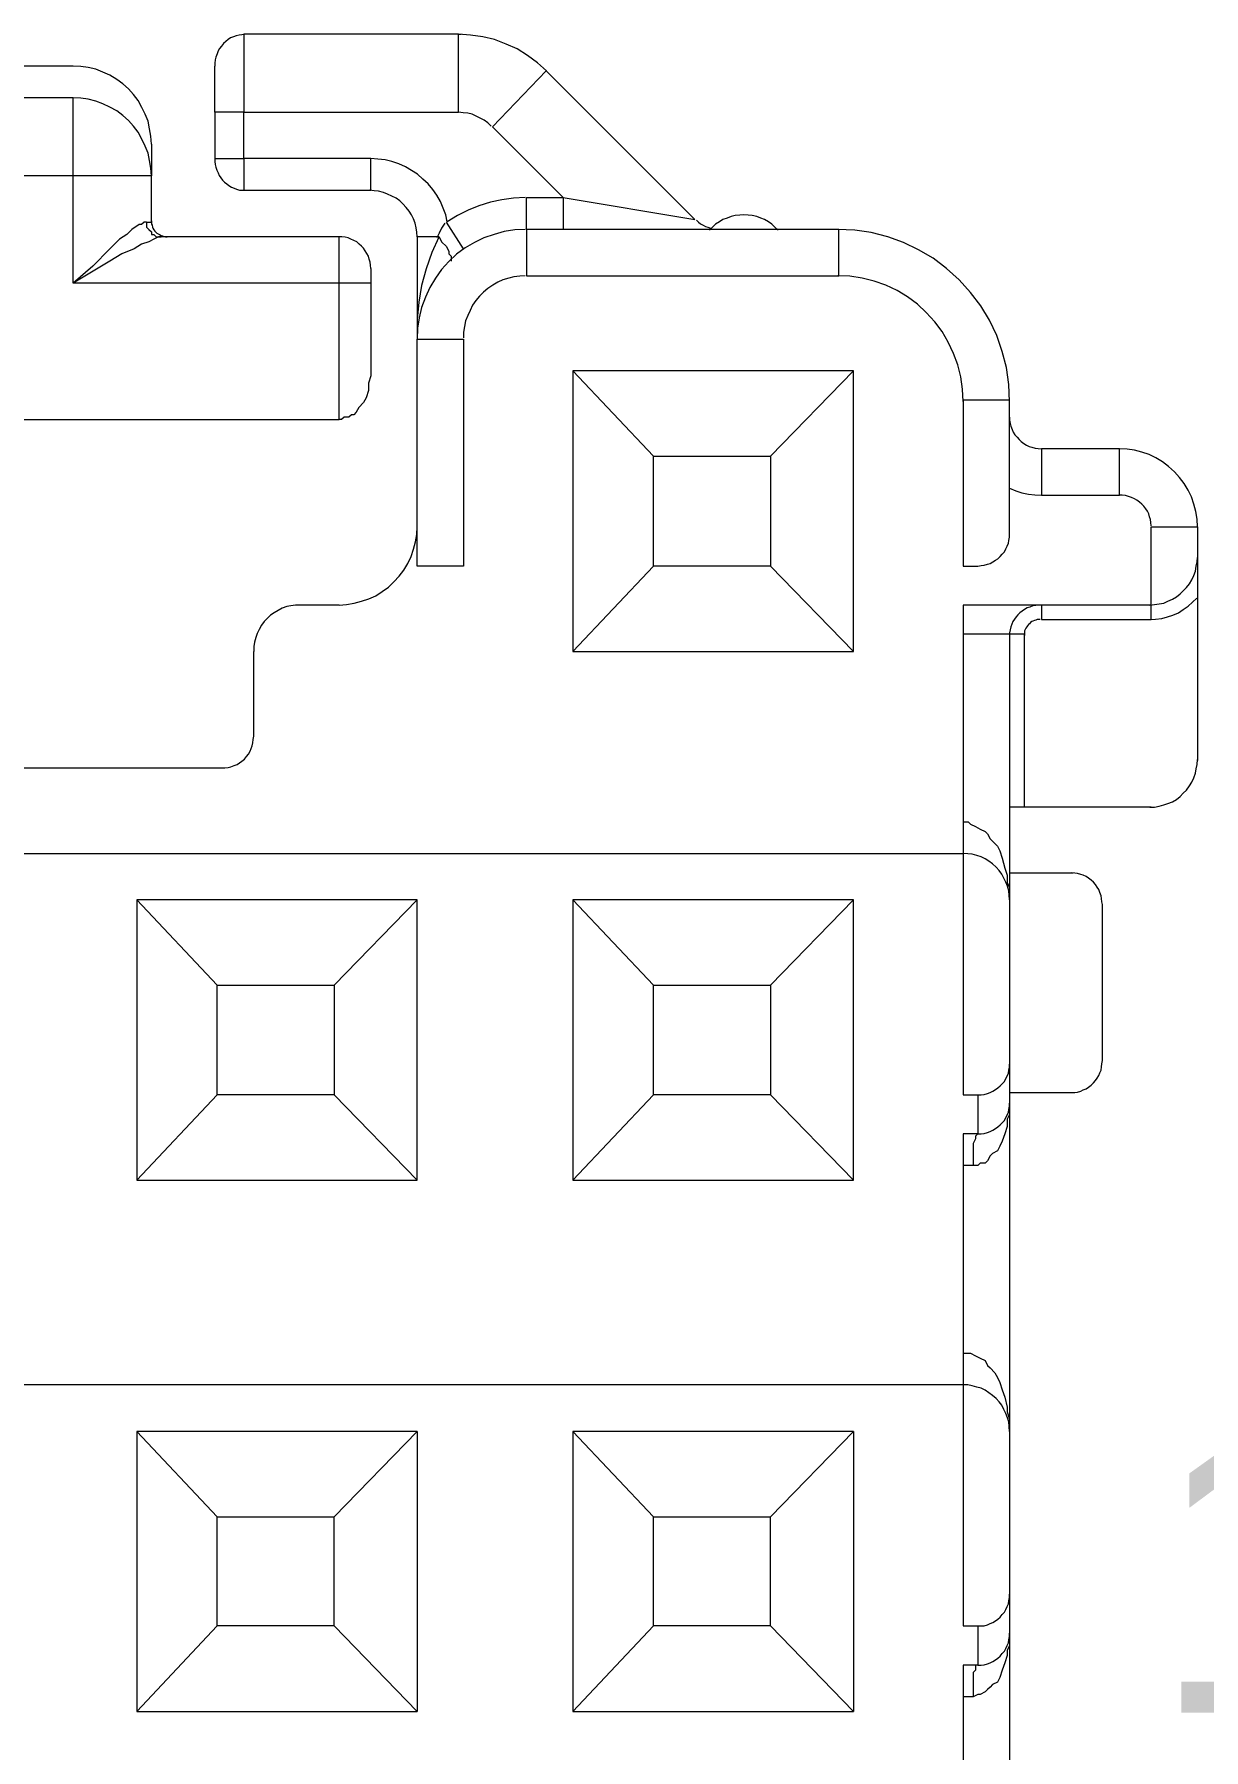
# Model space of a CAD drawing. Header units: inches. Extents: x 47316 to 59086, y 3141 to 11743.
# Drawn here: x 50741.79 to 50749.28, y 5723.37 to 5734.36 of the extents above; entities that cross this region are included whole.
import ezdxf

# ---------------------------------------------------------------- set-up
doc = ezdxf.new("R2010")
doc.units = ezdxf.units.IN
doc.header["$MEASUREMENT"] = 0
doc.styles.add('Arial_Style', font='arial.ttf')

msp = doc.modelspace()

# ---------------------------------------------------------------- linework, layer by layer
at = {"color": 0, "linetype": 'Continuous', "lineweight": 15}
for p, q in [((50742.974, 5734.273), (50742.966, 5734.258)), ((50742.987, 5734.289), (50742.974, 5734.273)), ((50743, 5734.305), (50742.987, 5734.289)), ((50743.013, 5734.318), (50743, 5734.305)), ((50743.029, 5734.331), (50743.013, 5734.318)), ((50743.044, 5734.341), (50743.029, 5734.331)), ((50743.063, 5734.349), (50743.044, 5734.341)), ((50743.081, 5734.354), (50743.063, 5734.349)), ((50743.099, 5734.359), (50743.081, 5734.354)), ((50743.117, 5734.362), (50743.099, 5734.359)), ((50743.138, 5734.365), (50743.117, 5734.362)), ((50744.505, 5734.365), (50743.13, 5734.365)), ((50743.13, 5734.365), (50743.13, 5733.865)), ((50744.581, 5734.359), (50744.505, 5734.365)), ((50744.505, 5733.865), (50744.505, 5734.365)), ((50744.505, 5734.365), (50744.521, 5734.365)), ((50744.659, 5734.349), (50744.581, 5734.359)), ((50744.734, 5734.331), (50744.659, 5734.349)), ((50744.81, 5734.302), (50744.734, 5734.331)), ((50744.88, 5734.271), (50744.81, 5734.302)), ((50744.945, 5734.229), (50744.88, 5734.271)), ((50742.037, 5734.161), (50733.448, 5734.161)), ((50742.086, 5734.159), (50742.037, 5734.161)), ((50742.133, 5734.151), (50742.086, 5734.159)), ((50742.945, 5734.2), (50742.943, 5734.18)), ((50742.943, 5734.18), (50742.943, 5734.161)), ((50742.943, 5733.865), (50742.943, 5734.161)), ((50742.951, 5734.219), (50742.945, 5734.2)), ((50742.958, 5734.24), (50742.951, 5734.219)), ((50742.966, 5734.258), (50742.958, 5734.24)), ((50745.01, 5734.182), (50744.945, 5734.229)), ((50745.068, 5734.13), (50745.01, 5734.182)), ((50742.182, 5734.141), (50742.133, 5734.151)), ((50742.227, 5734.122), (50742.182, 5734.141)), ((50742.271, 5734.102), (50742.227, 5734.122)), ((50742.315, 5734.075), (50742.271, 5734.102)), ((50742.354, 5734.047), (50742.315, 5734.075)), ((50742.391, 5734.016), (50742.354, 5734.047)), ((50745.065, 5734.13), (50744.721, 5733.771)), ((50746.018, 5733.177), (50745.065, 5734.13)), ((50742.037, 5733.958), (50733.448, 5733.958)), ((50742.086, 5733.956), (50742.037, 5733.958)), ((50742.037, 5733.458), (50742.037, 5733.958)), ((50742.133, 5733.948), (50742.086, 5733.956)), ((50742.182, 5733.937), (50742.133, 5733.948)), ((50742.227, 5733.919), (50742.182, 5733.937)), ((50742.422, 5733.979), (50742.391, 5734.016)), ((50742.453, 5733.94), (50742.422, 5733.979)), ((50742.477, 5733.896), (50742.453, 5733.94)), ((50742.271, 5733.898), (50742.227, 5733.919)), ((50742.315, 5733.875), (50742.271, 5733.898)), ((50742.354, 5733.844), (50742.315, 5733.875)), ((50742.391, 5733.812), (50742.354, 5733.844)), ((50742.497, 5733.852), (50742.477, 5733.896)), ((50742.516, 5733.807), (50742.497, 5733.852)), ((50742.943, 5733.865), (50742.943, 5733.568)), ((50743.13, 5733.865), (50742.943, 5733.865)), ((50743.13, 5733.865), (50744.505, 5733.865)), ((50743.13, 5733.568), (50743.13, 5733.865)), ((50744.534, 5733.862), (50744.505, 5733.865)), ((50744.563, 5733.859), (50744.534, 5733.862)), ((50744.591, 5733.852), (50744.563, 5733.859)), ((50744.617, 5733.841), (50744.591, 5733.852)), ((50744.643, 5733.828), (50744.617, 5733.841)), ((50744.669, 5733.815), (50744.643, 5733.828)), ((50742.422, 5733.776), (50742.391, 5733.812)), ((50742.453, 5733.737), (50742.422, 5733.776)), ((50742.477, 5733.693), (50742.453, 5733.737)), ((50742.526, 5733.758), (50742.516, 5733.807)), ((50742.534, 5733.711), (50742.526, 5733.758)), ((50744.693, 5733.797), (50744.669, 5733.815)), ((50744.714, 5733.776), (50744.693, 5733.797)), ((50744.721, 5733.771), (50745.175, 5733.318)), ((50742.497, 5733.648), (50742.477, 5733.693)), ((50742.516, 5733.604), (50742.497, 5733.648)), ((50742.537, 5733.661), (50742.534, 5733.711)), ((50742.537, 5733.661), (50742.537, 5733.458)), ((50742.526, 5733.555), (50742.516, 5733.604)), ((50742.534, 5733.508), (50742.526, 5733.555)), ((50742.537, 5733.458), (50742.534, 5733.508)), ((50742.943, 5733.568), (50742.943, 5733.549)), ((50742.943, 5733.568), (50743.13, 5733.568)), ((50742.943, 5733.549), (50742.945, 5733.531)), ((50742.945, 5733.531), (50742.951, 5733.513)), ((50742.951, 5733.513), (50742.956, 5733.495)), ((50743.13, 5733.568), (50743.13, 5733.365)), ((50743.943, 5733.568), (50743.13, 5733.568)), ((50743.987, 5733.565), (50743.943, 5733.568)), ((50743.943, 5733.365), (50743.943, 5733.568)), ((50744.034, 5733.56), (50743.987, 5733.565)), ((50744.078, 5733.549), (50744.034, 5733.56)), ((50744.122, 5733.534), (50744.078, 5733.549)), ((50744.164, 5733.516), (50744.122, 5733.534)), ((50744.203, 5733.492), (50744.164, 5733.516)), ((50742.037, 5733.458), (50739.24, 5733.458)), ((50742.037, 5732.771), (50742.037, 5733.458)), ((50742.537, 5733.458), (50742.037, 5733.458)), ((50742.537, 5733.161), (50742.537, 5733.458)), ((50742.956, 5733.495), (50742.964, 5733.477)), ((50742.964, 5733.477), (50742.971, 5733.461)), ((50742.971, 5733.461), (50742.982, 5733.445)), ((50742.982, 5733.445), (50742.992, 5733.43)), ((50742.992, 5733.43), (50743.005, 5733.417)), ((50743.005, 5733.417), (50743.021, 5733.406)), ((50743.021, 5733.406), (50743.034, 5733.396)), ((50743.034, 5733.396), (50743.05, 5733.385)), ((50744.242, 5733.469), (50744.203, 5733.492)), ((50744.276, 5733.437), (50744.242, 5733.469)), ((50744.31, 5733.406), (50744.276, 5733.437)), ((50744.339, 5733.37), (50744.31, 5733.406)), ((50743.05, 5733.385), (50743.068, 5733.378)), ((50743.068, 5733.378), (50743.083, 5733.372)), ((50743.083, 5733.372), (50743.102, 5733.367)), ((50743.102, 5733.367), (50743.12, 5733.365)), ((50743.12, 5733.365), (50743.138, 5733.365)), ((50743.13, 5733.365), (50743.943, 5733.365)), ((50743.964, 5733.362), (50743.935, 5733.365)), ((50743.992, 5733.359), (50743.964, 5733.362)), ((50744.023, 5733.352), (50743.992, 5733.359)), ((50744.05, 5733.341), (50744.023, 5733.352)), ((50744.078, 5733.328), (50744.05, 5733.341)), ((50744.104, 5733.315), (50744.078, 5733.328)), ((50744.128, 5733.297), (50744.104, 5733.315)), ((50744.148, 5733.279), (50744.128, 5733.297)), ((50744.169, 5733.255), (50744.148, 5733.279)), ((50744.365, 5733.333), (50744.339, 5733.37)), ((50744.388, 5733.294), (50744.365, 5733.333)), ((50744.406, 5733.25), (50744.388, 5733.294)), ((50744.708, 5733.289), (50744.635, 5733.266)), ((50744.781, 5733.305), (50744.708, 5733.289)), ((50744.857, 5733.315), (50744.781, 5733.305)), ((50744.932, 5733.318), (50744.857, 5733.315)), ((50744.94, 5733.115), (50744.94, 5733.318)), ((50744.94, 5733.318), (50745.175, 5733.318)), ((50745.175, 5733.318), (50746.018, 5733.177)), ((50745.175, 5733.318), (50745.175, 5733.115)), ((50742.537, 5733.169), (50742.537, 5733.159)), ((50744.188, 5733.232), (50744.169, 5733.255)), ((50744.203, 5733.208), (50744.188, 5733.232)), ((50744.216, 5733.182), (50744.203, 5733.208)), ((50744.227, 5733.154), (50744.216, 5733.182)), ((50744.422, 5733.208), (50744.406, 5733.25)), ((50744.432, 5733.164), (50744.422, 5733.208)), ((50744.497, 5733.203), (50744.432, 5733.164)), ((50744.565, 5733.237), (50744.497, 5733.203)), ((50744.635, 5733.266), (50744.565, 5733.237)), ((50746.029, 5733.174), (50746.042, 5733.161)), ((50746.198, 5733.177), (50746.175, 5733.164)), ((50746.224, 5733.187), (50746.198, 5733.177)), ((50746.25, 5733.198), (50746.224, 5733.187)), ((50746.276, 5733.203), (50746.25, 5733.198)), ((50746.305, 5733.206), (50746.276, 5733.203)), ((50746.331, 5733.208), (50746.305, 5733.206)), ((50746.359, 5733.206), (50746.331, 5733.208)), ((50746.385, 5733.203), (50746.359, 5733.206)), ((50746.414, 5733.198), (50746.385, 5733.203)), ((50746.44, 5733.187), (50746.414, 5733.198)), ((50746.464, 5733.177), (50746.44, 5733.187)), ((50746.49, 5733.164), (50746.464, 5733.177)), ((50742.38, 5733.083), (50742.333, 5733.052)), ((50742.412, 5733.115), (50742.38, 5733.083)), ((50742.458, 5733.146), (50742.412, 5733.115)), ((50742.474, 5733.146), (50742.458, 5733.146)), ((50742.49, 5733.161), (50742.474, 5733.146)), ((50742.505, 5733.161), (50742.49, 5733.161)), ((50742.505, 5733.161), (50742.505, 5733.146)), ((50742.505, 5733.161), (50742.537, 5733.161)), ((50742.505, 5733.146), (50742.505, 5733.13)), ((50742.505, 5733.13), (50742.521, 5733.115)), ((50742.521, 5733.115), (50742.537, 5733.099)), ((50742.537, 5733.159), (50742.539, 5733.148)), ((50742.537, 5733.099), (50742.537, 5733.083)), ((50742.537, 5733.083), (50742.552, 5733.083)), ((50742.539, 5733.148), (50742.542, 5733.141)), ((50742.542, 5733.141), (50742.544, 5733.13)), ((50742.544, 5733.13), (50742.547, 5733.122)), ((50742.547, 5733.122), (50742.552, 5733.112)), ((50742.552, 5733.112), (50742.56, 5733.104)), ((50742.552, 5733.083), (50742.568, 5733.068)), ((50742.583, 5733.068), (50742.552, 5733.052)), ((50742.56, 5733.104), (50742.565, 5733.096)), ((50742.565, 5733.096), (50742.573, 5733.091)), ((50742.568, 5733.068), (50742.583, 5733.068)), ((50742.573, 5733.091), (50742.581, 5733.086)), ((50742.581, 5733.086), (50742.589, 5733.081)), ((50742.599, 5733.068), (50742.583, 5733.068)), ((50742.583, 5733.068), (50742.599, 5733.068)), ((50742.589, 5733.081), (50742.599, 5733.075)), ((50742.599, 5733.075), (50742.609, 5733.073)), ((50743.74, 5733.068), (50742.599, 5733.068)), ((50742.609, 5733.073), (50742.617, 5733.07)), ((50742.617, 5733.07), (50742.628, 5733.068)), ((50742.628, 5733.068), (50742.638, 5733.068)), ((50743.758, 5733.068), (50743.74, 5733.068)), ((50743.74, 5732.771), (50743.74, 5733.068)), ((50743.779, 5733.065), (50743.758, 5733.068)), ((50743.797, 5733.06), (50743.779, 5733.065)), ((50743.815, 5733.052), (50743.797, 5733.06)), ((50744.232, 5733.125), (50744.227, 5733.154)), ((50744.237, 5733.096), (50744.232, 5733.125)), ((50744.24, 5733.068), (50744.237, 5733.096)), ((50744.38, 5733.068), (50744.24, 5733.068)), ((50744.24, 5733.068), (50744.24, 5732.411)), ((50744.378, 5733.065), (50744.333, 5732.966)), ((50744.38, 5733.091), (50744.365, 5733.06)), ((50744.396, 5733.122), (50744.38, 5733.091)), ((50744.38, 5733.068), (50744.396, 5733.036)), ((50744.417, 5733.154), (50744.396, 5733.122)), ((50744.537, 5732.99), (50744.427, 5733.161)), ((50744.667, 5733.06), (50744.607, 5733.031)), ((50744.732, 5733.083), (50744.667, 5733.06)), ((50744.797, 5733.102), (50744.732, 5733.083)), ((50744.865, 5733.112), (50744.797, 5733.102)), ((50744.932, 5733.115), (50744.865, 5733.112)), ((50744.94, 5733.115), (50744.94, 5732.818)), ((50746.94, 5733.115), (50744.94, 5733.115)), ((50746.042, 5733.161), (50746.055, 5733.151)), ((50746.055, 5733.151), (50746.07, 5733.141)), ((50746.07, 5733.141), (50746.086, 5733.133)), ((50746.086, 5733.133), (50746.102, 5733.128)), ((50746.102, 5733.128), (50746.117, 5733.122)), ((50746.13, 5733.13), (50746.112, 5733.109)), ((50746.151, 5733.148), (50746.13, 5733.13)), ((50746.175, 5733.164), (50746.151, 5733.148)), ((50746.51, 5733.148), (50746.49, 5733.164)), ((50746.531, 5733.13), (50746.51, 5733.148)), ((50746.552, 5733.109), (50746.531, 5733.13)), ((50747.042, 5733.109), (50746.932, 5733.115)), ((50746.94, 5732.818), (50746.94, 5733.115)), ((50747.148, 5733.094), (50747.042, 5733.109)), ((50747.253, 5733.068), (50747.148, 5733.094)), ((50747.354, 5733.031), (50747.253, 5733.068)), ((50742.271, 5732.99), (50742.162, 5732.88)), ((50742.333, 5733.052), (50742.271, 5732.99)), ((50742.349, 5732.958), (50742.271, 5732.911)), ((50742.427, 5732.99), (50742.349, 5732.958)), ((50742.474, 5733.021), (50742.427, 5732.99)), ((50742.521, 5733.036), (50742.474, 5733.021)), ((50742.552, 5733.052), (50742.521, 5733.036)), ((50743.833, 5733.044), (50743.815, 5733.052)), ((50743.852, 5733.034), (50743.833, 5733.044)), ((50743.867, 5733.021), (50743.852, 5733.034)), ((50743.883, 5733.008), (50743.867, 5733.021)), ((50743.896, 5732.995), (50743.883, 5733.008)), ((50743.906, 5732.977), (50743.896, 5732.995)), ((50743.917, 5732.961), (50743.906, 5732.977)), ((50743.927, 5732.943), (50743.917, 5732.961)), ((50744.333, 5732.966), (50744.297, 5732.862)), ((50744.396, 5733.036), (50744.427, 5733.005)), ((50744.427, 5733.005), (50744.443, 5732.974)), ((50744.443, 5732.974), (50744.443, 5732.958)), ((50744.443, 5732.958), (50744.458, 5732.943)), ((50744.492, 5732.956), (50744.443, 5732.909)), ((50744.547, 5732.997), (50744.492, 5732.956)), ((50744.607, 5733.031), (50744.547, 5732.997)), ((50747.451, 5732.984), (50747.354, 5733.031)), ((50747.544, 5732.93), (50747.451, 5732.984)), ((50742.271, 5732.911), (50742.037, 5732.771)), ((50742.162, 5732.88), (50742.037, 5732.771)), ((50743.932, 5732.924), (50743.927, 5732.943)), ((50743.938, 5732.904), (50743.932, 5732.924)), ((50743.94, 5732.885), (50743.938, 5732.904)), ((50743.943, 5732.865), (50743.94, 5732.885)), ((50743.943, 5732.865), (50743.943, 5732.771)), ((50744.297, 5732.862), (50744.268, 5732.755)), ((50744.396, 5732.857), (50744.357, 5732.802)), ((50744.443, 5732.909), (50744.396, 5732.857)), ((50744.458, 5732.943), (50744.458, 5732.927)), ((50744.458, 5732.927), (50744.458, 5732.911)), ((50747.63, 5732.865), (50747.544, 5732.93)), ((50747.711, 5732.792), (50747.63, 5732.865)), ((50743.74, 5732.771), (50742.037, 5732.771)), ((50743.943, 5732.771), (50743.74, 5732.771)), ((50743.74, 5731.896), (50743.74, 5732.771)), ((50743.943, 5732.771), (50743.943, 5732.177)), ((50744.268, 5732.755), (50744.25, 5732.648)), ((50744.32, 5732.742), (50744.292, 5732.68)), ((50744.357, 5732.802), (50744.32, 5732.742)), ((50744.693, 5732.737), (50744.664, 5732.713)), ((50744.724, 5732.758), (50744.693, 5732.737)), ((50744.755, 5732.776), (50744.724, 5732.758)), ((50744.789, 5732.792), (50744.755, 5732.776)), ((50744.826, 5732.802), (50744.789, 5732.792)), ((50744.859, 5732.81), (50744.826, 5732.802)), ((50744.896, 5732.815), (50744.859, 5732.81)), ((50744.932, 5732.818), (50744.896, 5732.815)), ((50744.94, 5732.818), (50746.94, 5732.818)), ((50747.01, 5732.815), (50746.932, 5732.818)), ((50747.089, 5732.802), (50747.01, 5732.815)), ((50747.167, 5732.784), (50747.089, 5732.802)), ((50747.24, 5732.758), (50747.167, 5732.784)), ((50747.313, 5732.724), (50747.24, 5732.758)), ((50747.784, 5732.711), (50747.711, 5732.792)), ((50744.25, 5732.648), (50744.24, 5732.539)), ((50744.292, 5732.68), (50744.268, 5732.615)), ((50744.594, 5732.63), (50744.578, 5732.596)), ((50744.615, 5732.659), (50744.594, 5732.63)), ((50744.638, 5732.687), (50744.615, 5732.659)), ((50744.664, 5732.713), (50744.638, 5732.687)), ((50747.38, 5732.682), (50747.313, 5732.724)), ((50747.443, 5732.635), (50747.38, 5732.682)), ((50747.5, 5732.583), (50747.443, 5732.635)), ((50747.849, 5732.625), (50747.784, 5732.711)), ((50747.904, 5732.534), (50747.849, 5732.625)), ((50744.253, 5732.549), (50744.242, 5732.482)), ((50744.268, 5732.615), (50744.253, 5732.549)), ((50744.55, 5732.529), (50744.542, 5732.492)), ((50744.563, 5732.562), (50744.55, 5732.529)), ((50744.578, 5732.596), (50744.563, 5732.562)), ((50747.555, 5732.523), (50747.5, 5732.583)), ((50747.602, 5732.461), (50747.555, 5732.523)), ((50747.951, 5732.435), (50747.904, 5732.534)), ((50744.242, 5732.482), (50744.24, 5732.411)), ((50744.24, 5732.411), (50744.537, 5732.411)), ((50744.24, 5730.958), (50744.24, 5732.411)), ((50744.542, 5732.492), (50744.537, 5732.456)), ((50744.537, 5732.456), (50744.537, 5732.419)), ((50744.537, 5732.411), (50744.537, 5730.958)), ((50747.641, 5732.393), (50747.602, 5732.461)), ((50747.987, 5732.333), (50747.951, 5732.435)), ((50747.675, 5732.32), (50747.641, 5732.393)), ((50747.703, 5732.247), (50747.675, 5732.32)), ((50748.013, 5732.229), (50747.987, 5732.333)), ((50747.034, 5732.208), (50745.237, 5732.208)), ((50745.237, 5732.208), (50745.753, 5731.661)), ((50745.237, 5732.208), (50745.237, 5730.411)), ((50747.034, 5732.208), (50746.503, 5731.661)), ((50747.034, 5730.411), (50747.034, 5732.208)), ((50747.721, 5732.169), (50747.703, 5732.247)), ((50748.029, 5732.122), (50748.013, 5732.229)), ((50743.927, 5732.083), (50743.912, 5732.036)), ((50743.943, 5732.177), (50743.927, 5732.13)), ((50743.927, 5732.13), (50743.927, 5732.083)), ((50747.732, 5732.091), (50747.721, 5732.169)), ((50747.737, 5732.013), (50747.732, 5732.091)), ((50748.034, 5732.013), (50748.029, 5732.122)), ((50743.865, 5731.974), (50743.849, 5731.943)), ((50743.896, 5732.005), (50743.865, 5731.974)), ((50743.912, 5732.036), (50743.896, 5732.005)), ((50748.034, 5732.021), (50747.737, 5732.021)), ((50747.737, 5732.021), (50747.737, 5730.958)), ((50748.034, 5731.161), (50748.034, 5732.021)), ((50740.583, 5731.896), (50743.74, 5731.896)), ((50743.755, 5731.896), (50743.74, 5731.896)), ((50743.771, 5731.911), (50743.755, 5731.896)), ((50743.802, 5731.911), (50743.771, 5731.911)), ((50743.818, 5731.927), (50743.802, 5731.911)), ((50743.833, 5731.927), (50743.818, 5731.927)), ((50743.849, 5731.943), (50743.833, 5731.927)), ((50748.034, 5731.911), (50748.034, 5731.893)), ((50748.034, 5731.893), (50748.037, 5731.872)), ((50748.037, 5731.872), (50748.042, 5731.854)), ((50748.042, 5731.854), (50748.05, 5731.833)), ((50748.05, 5731.833), (50748.057, 5731.815)), ((50748.057, 5731.815), (50748.068, 5731.799)), ((50748.068, 5731.799), (50748.081, 5731.784)), ((50748.081, 5731.784), (50748.094, 5731.768)), ((50748.094, 5731.768), (50748.107, 5731.755)), ((50748.107, 5731.755), (50748.125, 5731.742)), ((50748.125, 5731.742), (50748.141, 5731.732)), ((50745.753, 5731.661), (50746.503, 5731.661)), ((50745.753, 5730.958), (50745.753, 5731.661)), ((50746.503, 5731.661), (50746.503, 5730.958)), ((50748.141, 5731.732), (50748.159, 5731.724)), ((50748.159, 5731.724), (50748.177, 5731.719)), ((50748.177, 5731.719), (50748.198, 5731.713)), ((50748.198, 5731.713), (50748.216, 5731.711)), ((50748.216, 5731.711), (50748.237, 5731.708)), ((50748.237, 5731.708), (50748.237, 5731.411)), ((50748.737, 5731.708), (50748.237, 5731.708)), ((50748.787, 5731.706), (50748.737, 5731.708)), ((50748.737, 5731.411), (50748.737, 5731.708)), ((50748.833, 5731.7), (50748.787, 5731.706)), ((50748.88, 5731.687), (50748.833, 5731.7)), ((50748.927, 5731.672), (50748.88, 5731.687)), ((50748.971, 5731.651), (50748.927, 5731.672)), ((50749.013, 5731.625), (50748.971, 5731.651)), ((50749.052, 5731.596), (50749.013, 5731.625)), ((50749.089, 5731.562), (50749.052, 5731.596)), ((50749.122, 5731.526), (50749.089, 5731.562)), ((50749.151, 5731.487), (50749.122, 5731.526)), ((50748.034, 5731.456), (50748.073, 5731.44)), ((50748.073, 5731.44), (50748.112, 5731.427)), ((50748.112, 5731.427), (50748.154, 5731.419)), ((50748.154, 5731.419), (50748.195, 5731.414)), ((50748.195, 5731.414), (50748.237, 5731.411)), ((50748.237, 5731.411), (50748.737, 5731.411)), ((50748.755, 5731.411), (50748.737, 5731.411)), ((50748.776, 5731.409), (50748.755, 5731.411)), ((50748.794, 5731.404), (50748.776, 5731.409)), ((50749.177, 5731.445), (50749.151, 5731.487)), ((50749.198, 5731.401), (50749.177, 5731.445)), ((50748.815, 5731.398), (50748.794, 5731.404)), ((50748.833, 5731.388), (50748.815, 5731.398)), ((50748.849, 5731.38), (50748.833, 5731.388)), ((50748.865, 5731.367), (50748.849, 5731.38)), ((50748.88, 5731.354), (50748.865, 5731.367)), ((50748.893, 5731.341), (50748.88, 5731.354)), ((50748.906, 5731.325), (50748.893, 5731.341)), ((50748.917, 5731.31), (50748.906, 5731.325)), ((50748.925, 5731.292), (50748.917, 5731.31)), ((50749.214, 5731.354), (50749.198, 5731.401)), ((50749.227, 5731.307), (50749.214, 5731.354)), ((50749.234, 5731.258), (50749.227, 5731.307)), ((50744.237, 5731.161), (50744.24, 5731.208)), ((50748.93, 5731.273), (50748.925, 5731.292)), ((50748.935, 5731.255), (50748.93, 5731.273)), ((50748.938, 5731.237), (50748.935, 5731.255)), ((50748.94, 5731.216), (50748.938, 5731.237)), ((50748.94, 5730.615), (50748.94, 5731.208)), ((50748.94, 5731.208), (50749.237, 5731.208)), ((50749.237, 5731.208), (50749.234, 5731.258)), ((50749.237, 5731.208), (50749.237, 5729.711)), ((50744.216, 5731.065), (50744.229, 5731.112)), ((50744.229, 5731.112), (50744.237, 5731.161)), ((50748.01, 5731.068), (50748.018, 5731.086)), ((50748.018, 5731.086), (50748.026, 5731.104)), ((50748.026, 5731.104), (50748.029, 5731.122)), ((50748.029, 5731.122), (50748.034, 5731.143)), ((50748.034, 5731.143), (50748.034, 5731.161)), ((50744.154, 5730.932), (50744.18, 5730.974)), ((50744.18, 5730.974), (50744.201, 5731.018)), ((50744.201, 5731.018), (50744.216, 5731.065)), ((50747.87, 5730.963), (50747.891, 5730.969)), ((50747.891, 5730.969), (50747.909, 5730.974)), ((50747.909, 5730.974), (50747.927, 5730.984)), ((50747.927, 5730.984), (50747.943, 5730.995)), ((50747.943, 5730.995), (50747.958, 5731.005)), ((50747.958, 5731.005), (50747.974, 5731.018)), ((50747.974, 5731.018), (50747.987, 5731.034)), ((50747.987, 5731.034), (50748, 5731.049)), ((50748, 5731.049), (50748.01, 5731.068)), ((50749.229, 5730.956), (50749.234, 5730.984)), ((50749.234, 5730.984), (50749.237, 5731.013)), ((50744.091, 5730.857), (50744.125, 5730.893)), ((50744.125, 5730.893), (50744.154, 5730.932)), ((50744.537, 5730.958), (50744.24, 5730.958)), ((50745.753, 5730.958), (50745.237, 5730.411)), ((50746.503, 5730.958), (50745.753, 5730.958)), ((50746.503, 5730.958), (50747.034, 5730.411)), ((50747.737, 5730.958), (50747.831, 5730.958)), ((50747.831, 5730.958), (50747.852, 5730.961)), ((50747.852, 5730.961), (50747.87, 5730.963)), ((50749.185, 5730.844), (50749.201, 5730.87)), ((50749.201, 5730.87), (50749.214, 5730.898)), ((50749.214, 5730.898), (50749.224, 5730.924)), ((50749.224, 5730.924), (50749.229, 5730.956)), ((50743.93, 5730.747), (50743.974, 5730.768)), ((50743.974, 5730.768), (50744.016, 5730.794)), ((50744.016, 5730.794), (50744.055, 5730.823)), ((50744.055, 5730.823), (50744.091, 5730.857)), ((50749.076, 5730.745), (50749.102, 5730.76)), ((50749.102, 5730.76), (50749.125, 5730.779)), ((50749.125, 5730.779), (50749.146, 5730.799)), ((50749.146, 5730.799), (50749.167, 5730.82)), ((50749.167, 5730.82), (50749.185, 5730.844)), ((50749.206, 5730.727), (50749.232, 5730.753)), ((50743.3, 5730.643), (50743.279, 5730.622)), ((50743.323, 5730.659), (50743.3, 5730.643)), ((50743.349, 5730.674), (50743.323, 5730.659)), ((50743.375, 5730.687), (50743.349, 5730.674)), ((50743.404, 5730.698), (50743.375, 5730.687)), ((50743.43, 5730.703), (50743.404, 5730.698)), ((50743.461, 5730.708), (50743.43, 5730.703)), ((50743.49, 5730.708), (50743.461, 5730.708)), ((50743.74, 5730.708), (50743.49, 5730.708)), ((50743.74, 5730.708), (50743.787, 5730.711)), ((50743.787, 5730.711), (50743.836, 5730.719)), ((50743.836, 5730.719), (50743.883, 5730.732)), ((50743.883, 5730.732), (50743.93, 5730.747)), ((50748.94, 5730.708), (50747.737, 5730.708)), ((50747.737, 5730.708), (50747.737, 5727.57)), ((50748.086, 5730.646), (50748.076, 5730.633)), ((50748.099, 5730.659), (50748.086, 5730.646)), ((50748.115, 5730.669), (50748.099, 5730.659)), ((50748.13, 5730.68), (50748.115, 5730.669)), ((50748.146, 5730.69), (50748.13, 5730.68)), ((50748.164, 5730.695), (50748.146, 5730.69)), ((50748.182, 5730.703), (50748.164, 5730.695)), ((50748.201, 5730.706), (50748.182, 5730.703)), ((50748.219, 5730.708), (50748.201, 5730.706)), ((50748.237, 5730.708), (50748.219, 5730.708)), ((50748.237, 5730.708), (50748.237, 5730.615)), ((50748.932, 5730.708), (50748.961, 5730.711)), ((50748.961, 5730.711), (50748.992, 5730.716)), ((50748.992, 5730.716), (50749.021, 5730.721)), ((50749.021, 5730.721), (50749.047, 5730.732)), ((50749.044, 5730.633), (50749.078, 5730.643)), ((50749.047, 5730.732), (50749.076, 5730.745)), ((50749.078, 5730.643), (50749.115, 5730.659)), ((50749.115, 5730.659), (50749.146, 5730.68)), ((50749.146, 5730.68), (50749.177, 5730.7)), ((50749.177, 5730.7), (50749.206, 5730.727)), ((50743.227, 5730.552), (50743.214, 5730.526)), ((50743.242, 5730.578), (50743.227, 5730.552)), ((50743.26, 5730.602), (50743.242, 5730.578)), ((50743.279, 5730.622), (50743.26, 5730.602)), ((50748.037, 5730.549), (50748.034, 5730.531)), ((50748.034, 5730.531), (50748.034, 5730.513)), ((50748.042, 5730.568), (50748.037, 5730.549)), ((50748.047, 5730.586), (50748.042, 5730.568)), ((50748.055, 5730.602), (50748.047, 5730.586)), ((50748.065, 5730.617), (50748.055, 5730.602)), ((50748.076, 5730.633), (50748.065, 5730.617)), ((50748.13, 5730.534), (50748.128, 5730.523)), ((50748.133, 5730.552), (50748.13, 5730.542)), ((50748.13, 5730.542), (50748.13, 5730.534)), ((50748.138, 5730.56), (50748.133, 5730.552)), ((50748.143, 5730.568), (50748.138, 5730.56)), ((50748.148, 5730.575), (50748.143, 5730.568)), ((50748.154, 5730.583), (50748.148, 5730.575)), ((50748.162, 5730.588), (50748.154, 5730.583)), ((50748.167, 5730.596), (50748.162, 5730.588)), ((50748.175, 5730.602), (50748.167, 5730.596)), ((50748.182, 5730.604), (50748.175, 5730.602)), ((50748.193, 5730.609), (50748.182, 5730.604)), ((50748.201, 5730.612), (50748.193, 5730.609)), ((50748.211, 5730.615), (50748.201, 5730.612)), ((50748.219, 5730.615), (50748.211, 5730.615)), ((50748.229, 5730.615), (50748.219, 5730.615)), ((50748.237, 5730.615), (50748.94, 5730.615)), ((50748.932, 5730.615), (50748.969, 5730.617)), ((50748.969, 5730.617), (50749.008, 5730.622)), ((50749.008, 5730.622), (50749.044, 5730.633)), ((50743.198, 5730.471), (50743.193, 5730.443)), ((50743.193, 5730.443), (50743.193, 5730.411)), ((50743.206, 5730.5), (50743.198, 5730.471)), ((50743.214, 5730.526), (50743.206, 5730.5)), ((50748.034, 5730.521), (50747.737, 5730.521)), ((50748.128, 5730.521), (50748.034, 5730.521)), ((50748.034, 5730.521), (50748.034, 5719.901)), ((50748.128, 5730.523), (50748.128, 5730.513)), ((50748.128, 5729.414), (50748.128, 5730.521)), ((50743.193, 5729.867), (50743.193, 5730.411)), ((50745.237, 5730.411), (50747.034, 5730.411)), ((50743.159, 5729.753), (50743.169, 5729.771)), ((50743.169, 5729.771), (50743.177, 5729.789)), ((50743.177, 5729.789), (50743.182, 5729.807)), ((50743.182, 5729.807), (50743.188, 5729.825)), ((50743.188, 5729.825), (50743.19, 5729.846)), ((50743.19, 5729.846), (50743.193, 5729.867)), ((50732.495, 5729.664), (50742.99, 5729.664)), ((50742.99, 5729.664), (50743.008, 5729.664)), ((50743.008, 5729.664), (50743.029, 5729.667)), ((50743.029, 5729.667), (50743.047, 5729.672)), ((50743.047, 5729.672), (50743.068, 5729.68)), ((50743.068, 5729.68), (50743.086, 5729.687)), ((50743.086, 5729.687), (50743.102, 5729.698)), ((50743.102, 5729.698), (50743.117, 5729.708)), ((50743.117, 5729.708), (50743.133, 5729.721)), ((50743.133, 5729.721), (50743.146, 5729.737)), ((50743.146, 5729.737), (50743.159, 5729.753)), ((50749.224, 5729.63), (50749.229, 5729.659)), ((50749.224, 5729.63), (50749.229, 5729.659)), ((50749.229, 5729.659), (50749.234, 5729.687)), ((50749.229, 5729.659), (50749.234, 5729.687)), ((50749.234, 5729.687), (50749.237, 5729.719)), ((50749.234, 5729.687), (50749.237, 5729.719)), ((50749.167, 5729.523), (50749.185, 5729.549)), ((50749.167, 5729.523), (50749.185, 5729.549)), ((50749.185, 5729.549), (50749.201, 5729.573)), ((50749.185, 5729.549), (50749.201, 5729.573)), ((50749.201, 5729.573), (50749.214, 5729.602)), ((50749.201, 5729.573), (50749.214, 5729.602)), ((50749.214, 5729.602), (50749.224, 5729.63)), ((50749.214, 5729.602), (50749.224, 5729.63)), ((50749.021, 5729.427), (50749.047, 5729.437)), ((50749.021, 5729.427), (50749.047, 5729.437)), ((50749.047, 5729.437), (50749.076, 5729.448)), ((50749.047, 5729.437), (50749.076, 5729.448)), ((50749.076, 5729.448), (50749.102, 5729.463)), ((50749.076, 5729.448), (50749.102, 5729.463)), ((50749.102, 5729.463), (50749.125, 5729.482)), ((50749.102, 5729.463), (50749.125, 5729.482)), ((50749.125, 5729.482), (50749.146, 5729.503)), ((50749.125, 5729.482), (50749.146, 5729.503)), ((50749.146, 5729.503), (50749.167, 5729.523)), ((50749.146, 5729.503), (50749.167, 5729.523)), ((50747.737, 5729.32), (50747.768, 5729.32)), ((50747.768, 5729.32), (50747.784, 5729.305)), ((50748.128, 5729.414), (50748.034, 5729.414)), ((50748.94, 5729.414), (50748.128, 5729.414)), ((50748.932, 5729.414), (50748.961, 5729.414)), ((50748.932, 5729.414), (50748.961, 5729.414)), ((50748.961, 5729.414), (50748.992, 5729.419)), ((50748.961, 5729.414), (50748.992, 5729.419)), ((50748.992, 5729.419), (50749.021, 5729.427)), ((50748.992, 5729.419), (50749.021, 5729.427)), ((50747.784, 5729.305), (50747.815, 5729.289)), ((50747.815, 5729.289), (50747.846, 5729.273)), ((50747.846, 5729.273), (50747.878, 5729.258)), ((50747.878, 5729.258), (50747.893, 5729.242)), ((50747.893, 5729.242), (50747.909, 5729.211)), ((50747.909, 5729.211), (50747.94, 5729.18)), ((50727.747, 5729.117), (50747.737, 5729.117)), ((50747.766, 5729.115), (50747.737, 5729.117)), ((50747.794, 5729.112), (50747.766, 5729.115)), ((50747.823, 5729.104), (50747.794, 5729.112)), ((50747.852, 5729.094), (50747.823, 5729.104)), ((50747.94, 5729.18), (50747.956, 5729.164)), ((50747.956, 5729.164), (50747.971, 5729.133)), ((50747.971, 5729.133), (50747.987, 5729.086)), ((50747.878, 5729.081), (50747.852, 5729.094)), ((50747.901, 5729.068), (50747.878, 5729.081)), ((50747.925, 5729.049), (50747.901, 5729.068)), ((50747.948, 5729.029), (50747.925, 5729.049)), ((50747.966, 5729.008), (50747.948, 5729.029)), ((50747.984, 5728.984), (50747.966, 5729.008)), ((50747.987, 5729.086), (50748.003, 5729.023)), ((50748.003, 5729.023), (50748.018, 5728.977)), ((50748.034, 5728.992), (50748.44, 5728.992)), ((50748.451, 5728.99), (50748.432, 5728.992)), ((50747.997, 5728.958), (50747.984, 5728.984)), ((50748.01, 5728.932), (50747.997, 5728.958)), ((50748.021, 5728.906), (50748.01, 5728.932)), ((50748.018, 5728.977), (50748.018, 5728.93)), ((50748.018, 5728.93), (50748.034, 5728.898)), ((50748.029, 5728.878), (50748.021, 5728.906)), ((50748.034, 5728.898), (50748.034, 5728.852)), ((50748.469, 5728.987), (50748.451, 5728.99)), ((50748.49, 5728.982), (50748.469, 5728.987)), ((50748.505, 5728.977), (50748.49, 5728.982)), ((50748.523, 5728.969), (50748.505, 5728.977)), ((50748.539, 5728.958), (50748.523, 5728.969)), ((50748.555, 5728.945), (50748.539, 5728.958)), ((50748.57, 5728.932), (50748.555, 5728.945)), ((50748.583, 5728.917), (50748.57, 5728.932)), ((50748.594, 5728.901), (50748.583, 5728.917)), ((50748.604, 5728.885), (50748.594, 5728.901)), ((50748.612, 5728.867), (50748.604, 5728.885)), ((50744.24, 5728.82), (50742.443, 5728.82)), ((50742.443, 5728.82), (50742.958, 5728.273)), ((50742.443, 5728.82), (50742.443, 5727.023)), ((50744.24, 5728.82), (50743.708, 5728.273)), ((50744.24, 5727.023), (50744.24, 5728.82)), ((50747.034, 5728.82), (50745.237, 5728.82)), ((50745.237, 5728.82), (50745.753, 5728.273)), ((50745.237, 5728.82), (50745.237, 5727.023)), ((50747.034, 5728.82), (50746.503, 5728.273)), ((50747.034, 5727.023), (50747.034, 5728.82)), ((50748.031, 5728.849), (50748.029, 5728.878)), ((50748.034, 5728.82), (50748.031, 5728.849)), ((50748.034, 5728.852), (50748.034, 5728.82)), ((50748.62, 5728.846), (50748.612, 5728.867)), ((50748.622, 5728.828), (50748.62, 5728.846)), ((50748.625, 5728.807), (50748.622, 5728.828)), ((50748.628, 5728.789), (50748.625, 5728.807)), ((50748.628, 5727.789), (50748.628, 5728.789)), ((50742.958, 5728.273), (50743.708, 5728.273)), ((50742.958, 5727.57), (50742.958, 5728.273)), ((50743.708, 5728.273), (50743.708, 5727.57)), ((50745.753, 5728.273), (50746.503, 5728.273)), ((50745.753, 5727.57), (50745.753, 5728.273)), ((50746.503, 5728.273), (50746.503, 5727.57)), ((50748.625, 5727.768), (50748.628, 5727.789)), ((50748, 5727.656), (50748.01, 5727.674)), ((50748.01, 5727.674), (50748.018, 5727.69)), ((50748.018, 5727.69), (50748.026, 5727.708)), ((50748.026, 5727.708), (50748.029, 5727.727)), ((50748.029, 5727.727), (50748.034, 5727.747)), ((50748.034, 5727.747), (50748.034, 5727.766)), ((50748.583, 5727.661), (50748.594, 5727.677)), ((50748.594, 5727.677), (50748.604, 5727.693)), ((50748.604, 5727.693), (50748.612, 5727.711)), ((50748.612, 5727.711), (50748.62, 5727.729)), ((50748.62, 5727.729), (50748.622, 5727.75)), ((50748.622, 5727.75), (50748.625, 5727.768)), ((50742.958, 5727.57), (50742.443, 5727.023)), ((50743.708, 5727.57), (50742.958, 5727.57)), ((50743.708, 5727.57), (50744.24, 5727.023)), ((50745.753, 5727.57), (50745.237, 5727.023)), ((50746.503, 5727.57), (50745.753, 5727.57)), ((50746.503, 5727.57), (50747.034, 5727.023)), ((50747.737, 5727.57), (50747.831, 5727.57)), ((50747.831, 5727.57), (50747.852, 5727.57)), ((50747.831, 5727.57), (50747.831, 5727.32)), ((50747.852, 5727.57), (50747.87, 5727.573)), ((50747.87, 5727.573), (50747.891, 5727.578)), ((50747.891, 5727.578), (50747.909, 5727.586)), ((50747.909, 5727.586), (50747.927, 5727.594)), ((50747.927, 5727.594), (50747.943, 5727.604)), ((50747.943, 5727.604), (50747.958, 5727.615)), ((50747.958, 5727.615), (50747.974, 5727.628)), ((50747.974, 5727.628), (50747.987, 5727.641)), ((50747.987, 5727.641), (50748, 5727.656)), ((50748.034, 5727.586), (50748.44, 5727.586)), ((50748.432, 5727.586), (50748.451, 5727.586)), ((50748.451, 5727.586), (50748.469, 5727.588)), ((50748.469, 5727.588), (50748.49, 5727.594)), ((50748.49, 5727.594), (50748.505, 5727.602)), ((50748.505, 5727.602), (50748.523, 5727.609)), ((50748.523, 5727.609), (50748.539, 5727.62)), ((50748.539, 5727.62), (50748.555, 5727.633)), ((50748.555, 5727.633), (50748.57, 5727.646)), ((50748.57, 5727.646), (50748.583, 5727.661)), ((50748.018, 5727.44), (50748.026, 5727.458)), ((50748.026, 5727.458), (50748.029, 5727.477)), ((50748.029, 5727.477), (50748.034, 5727.497)), ((50748.034, 5727.523), (50748.034, 5727.477)), ((50748.034, 5727.497), (50748.034, 5727.516)), ((50748.034, 5727.477), (50748.034, 5727.445)), ((50747.909, 5727.336), (50747.927, 5727.344)), ((50747.927, 5727.344), (50747.943, 5727.354)), ((50747.943, 5727.354), (50747.958, 5727.365)), ((50747.958, 5727.365), (50747.974, 5727.378)), ((50747.974, 5727.378), (50747.987, 5727.391)), ((50747.987, 5727.391), (50748, 5727.406)), ((50748, 5727.406), (50748.01, 5727.424)), ((50748.018, 5727.367), (50748.003, 5727.32)), ((50748.01, 5727.424), (50748.018, 5727.44)), ((50748.034, 5727.445), (50748.018, 5727.414)), ((50748.018, 5727.414), (50748.018, 5727.367)), ((50747.831, 5727.32), (50747.737, 5727.32)), ((50747.737, 5727.32), (50747.737, 5724.167)), ((50747.815, 5727.289), (50747.8, 5727.258)), ((50747.8, 5727.258), (50747.8, 5727.227)), ((50747.831, 5727.32), (50747.815, 5727.305)), ((50747.815, 5727.305), (50747.815, 5727.289)), ((50747.831, 5727.32), (50747.852, 5727.32)), ((50747.852, 5727.32), (50747.87, 5727.323)), ((50747.87, 5727.323), (50747.891, 5727.328)), ((50747.891, 5727.328), (50747.909, 5727.336)), ((50747.971, 5727.242), (50747.956, 5727.211)), ((50747.987, 5727.273), (50747.971, 5727.242)), ((50748.003, 5727.32), (50747.987, 5727.273)), ((50747.8, 5727.227), (50747.8, 5727.195)), ((50747.8, 5727.195), (50747.8, 5727.117)), ((50747.846, 5727.133), (50747.831, 5727.117)), ((50747.878, 5727.133), (50747.846, 5727.133)), ((50747.893, 5727.148), (50747.878, 5727.133)), ((50747.909, 5727.18), (50747.893, 5727.148)), ((50747.925, 5727.195), (50747.909, 5727.18)), ((50747.956, 5727.211), (50747.925, 5727.195)), ((50742.443, 5727.023), (50744.24, 5727.023)), ((50745.237, 5727.023), (50747.034, 5727.023)), ((50747.8, 5727.117), (50747.737, 5727.117)), ((50747.831, 5727.117), (50747.8, 5727.117)), ((50747.737, 5725.914), (50747.768, 5725.914)), ((50747.768, 5725.914), (50747.784, 5725.914)), ((50747.784, 5725.914), (50747.815, 5725.898)), ((50747.815, 5725.898), (50747.846, 5725.883)), ((50747.846, 5725.883), (50747.878, 5725.867)), ((50747.878, 5725.867), (50747.893, 5725.836)), ((50747.893, 5725.836), (50747.909, 5725.82)), ((50747.909, 5725.82), (50747.94, 5725.789)), ((50747.737, 5725.711), (50727.747, 5725.711)), ((50747.766, 5725.711), (50747.737, 5725.711)), ((50747.794, 5725.706), (50747.766, 5725.711)), ((50747.823, 5725.698), (50747.794, 5725.706)), ((50747.852, 5725.69), (50747.823, 5725.698)), ((50747.94, 5725.789), (50747.956, 5725.758)), ((50747.956, 5725.758), (50747.971, 5725.727)), ((50747.971, 5725.727), (50747.987, 5725.68)), ((50747.878, 5725.677), (50747.852, 5725.69)), ((50747.901, 5725.661), (50747.878, 5725.677)), ((50747.925, 5725.643), (50747.901, 5725.661)), ((50747.948, 5725.625), (50747.925, 5725.643)), ((50747.966, 5725.604), (50747.948, 5725.625)), ((50747.984, 5725.581), (50747.966, 5725.604)), ((50747.987, 5725.68), (50748.003, 5725.633)), ((50748.003, 5725.633), (50748.018, 5725.57)), ((50747.997, 5725.555), (50747.984, 5725.581)), ((50748.01, 5725.529), (50747.997, 5725.555)), ((50748.021, 5725.5), (50748.01, 5725.529)), ((50748.018, 5725.57), (50748.018, 5725.539)), ((50748.018, 5725.539), (50748.034, 5725.492)), ((50748.029, 5725.474), (50748.021, 5725.5)), ((50748.031, 5725.445), (50748.029, 5725.474)), ((50748.034, 5725.492), (50748.034, 5725.461)), ((50744.24, 5725.414), (50742.443, 5725.414)), ((50742.443, 5725.414), (50742.958, 5724.867)), ((50742.443, 5725.414), (50742.443, 5723.62)), ((50743.708, 5724.867), (50744.24, 5725.414)), ((50744.24, 5725.414), (50744.24, 5723.62)), ((50747.034, 5725.414), (50745.237, 5725.414)), ((50745.237, 5725.414), (50745.753, 5724.867)), ((50745.237, 5725.414), (50745.237, 5723.62)), ((50746.503, 5724.867), (50747.034, 5725.414)), ((50747.034, 5725.414), (50747.034, 5723.62)), ((50748.034, 5725.414), (50748.031, 5725.445)), ((50748.034, 5725.461), (50748.034, 5725.414)), ((50742.958, 5724.867), (50743.708, 5724.867)), ((50742.958, 5724.167), (50742.958, 5724.867)), ((50743.708, 5724.167), (50743.708, 5724.867)), ((50745.753, 5724.867), (50746.503, 5724.867)), ((50745.753, 5724.167), (50745.753, 5724.867)), ((50746.503, 5724.167), (50746.503, 5724.867)), ((50748, 5724.255), (50748.01, 5724.273)), ((50748.01, 5724.273), (50748.018, 5724.292)), ((50748.018, 5724.292), (50748.026, 5724.31)), ((50748.026, 5724.31), (50748.029, 5724.328)), ((50748.029, 5724.328), (50748.034, 5724.349)), ((50748.034, 5724.349), (50748.034, 5724.37)), ((50742.958, 5724.167), (50742.443, 5723.62)), ((50743.708, 5724.167), (50742.958, 5724.167)), ((50744.24, 5723.62), (50743.708, 5724.167)), ((50745.753, 5724.167), (50745.237, 5723.62)), ((50746.503, 5724.167), (50745.753, 5724.167)), ((50747.034, 5723.62), (50746.503, 5724.167)), ((50747.737, 5724.167), (50747.831, 5724.167)), ((50747.831, 5724.167), (50747.852, 5724.167)), ((50747.831, 5724.167), (50747.831, 5723.917)), ((50747.852, 5724.167), (50747.87, 5724.169)), ((50747.87, 5724.169), (50747.891, 5724.174)), ((50747.891, 5724.174), (50747.909, 5724.182)), ((50747.909, 5724.182), (50747.927, 5724.19)), ((50747.927, 5724.19), (50747.943, 5724.2)), ((50747.943, 5724.2), (50747.958, 5724.211)), ((50747.958, 5724.211), (50747.974, 5724.224)), ((50747.974, 5724.224), (50747.987, 5724.24)), ((50747.987, 5724.24), (50748, 5724.255)), ((50748.018, 5724.042), (50748.026, 5724.06)), ((50748.026, 5724.06), (50748.029, 5724.078)), ((50748.029, 5724.078), (50748.034, 5724.099)), ((50748.034, 5724.12), (50748.034, 5724.088)), ((50748.034, 5724.099), (50748.034, 5724.12)), ((50748.034, 5724.088), (50748.034, 5724.042)), ((50747.909, 5723.932), (50747.927, 5723.94)), ((50747.927, 5723.94), (50747.943, 5723.95)), ((50747.943, 5723.95), (50747.958, 5723.961)), ((50747.958, 5723.961), (50747.974, 5723.974)), ((50747.974, 5723.974), (50747.987, 5723.99)), ((50747.987, 5723.99), (50748, 5724.005)), ((50748, 5724.005), (50748.01, 5724.023)), ((50748.018, 5723.979), (50748.003, 5723.932)), ((50748.01, 5724.023), (50748.018, 5724.042)), ((50748.034, 5724.042), (50748.018, 5724.01)), ((50748.018, 5724.01), (50748.018, 5723.979)), ((50747.831, 5723.917), (50747.737, 5723.917)), ((50747.737, 5723.917), (50747.737, 5719.948)), ((50747.815, 5723.885), (50747.8, 5723.87)), ((50747.8, 5723.87), (50747.8, 5723.854)), ((50747.8, 5723.854), (50747.8, 5723.823)), ((50747.831, 5723.917), (50747.815, 5723.917)), ((50747.815, 5723.917), (50747.815, 5723.901)), ((50747.815, 5723.901), (50747.815, 5723.885)), ((50747.831, 5723.917), (50747.852, 5723.917)), ((50747.852, 5723.917), (50747.87, 5723.919)), ((50747.87, 5723.919), (50747.891, 5723.924)), ((50747.891, 5723.924), (50747.909, 5723.932)), ((50747.971, 5723.838), (50747.956, 5723.807)), ((50747.987, 5723.885), (50747.971, 5723.838)), ((50748.003, 5723.932), (50747.987, 5723.885)), ((50747.8, 5723.823), (50747.8, 5723.807)), ((50747.8, 5723.807), (50747.8, 5723.776)), ((50747.8, 5723.776), (50747.8, 5723.745)), ((50747.8, 5723.745), (50747.8, 5723.713)), ((50747.831, 5723.729), (50747.8, 5723.713)), ((50747.846, 5723.729), (50747.831, 5723.729)), ((50747.878, 5723.745), (50747.846, 5723.729)), ((50747.893, 5723.76), (50747.878, 5723.745)), ((50747.909, 5723.776), (50747.893, 5723.76)), ((50747.925, 5723.792), (50747.909, 5723.776)), ((50747.956, 5723.807), (50747.925, 5723.792)), ((50742.443, 5723.62), (50744.24, 5723.62)), ((50745.237, 5723.62), (50747.034, 5723.62)), ((50747.8, 5723.713), (50747.737, 5723.713))]:
    msp.add_line(p, q, dxfattribs=at)

# ---------------------------------------------------------------- texts
at = {"color": 0, "linetype": 'Continuous', "lineweight": 15, "style": 'Arial_Style'}
msp.add_text('16', height=1.8291, dxfattribs=at).set_placement((50748.938, 5723.612))

doc.saveas('drawing.dxf')
